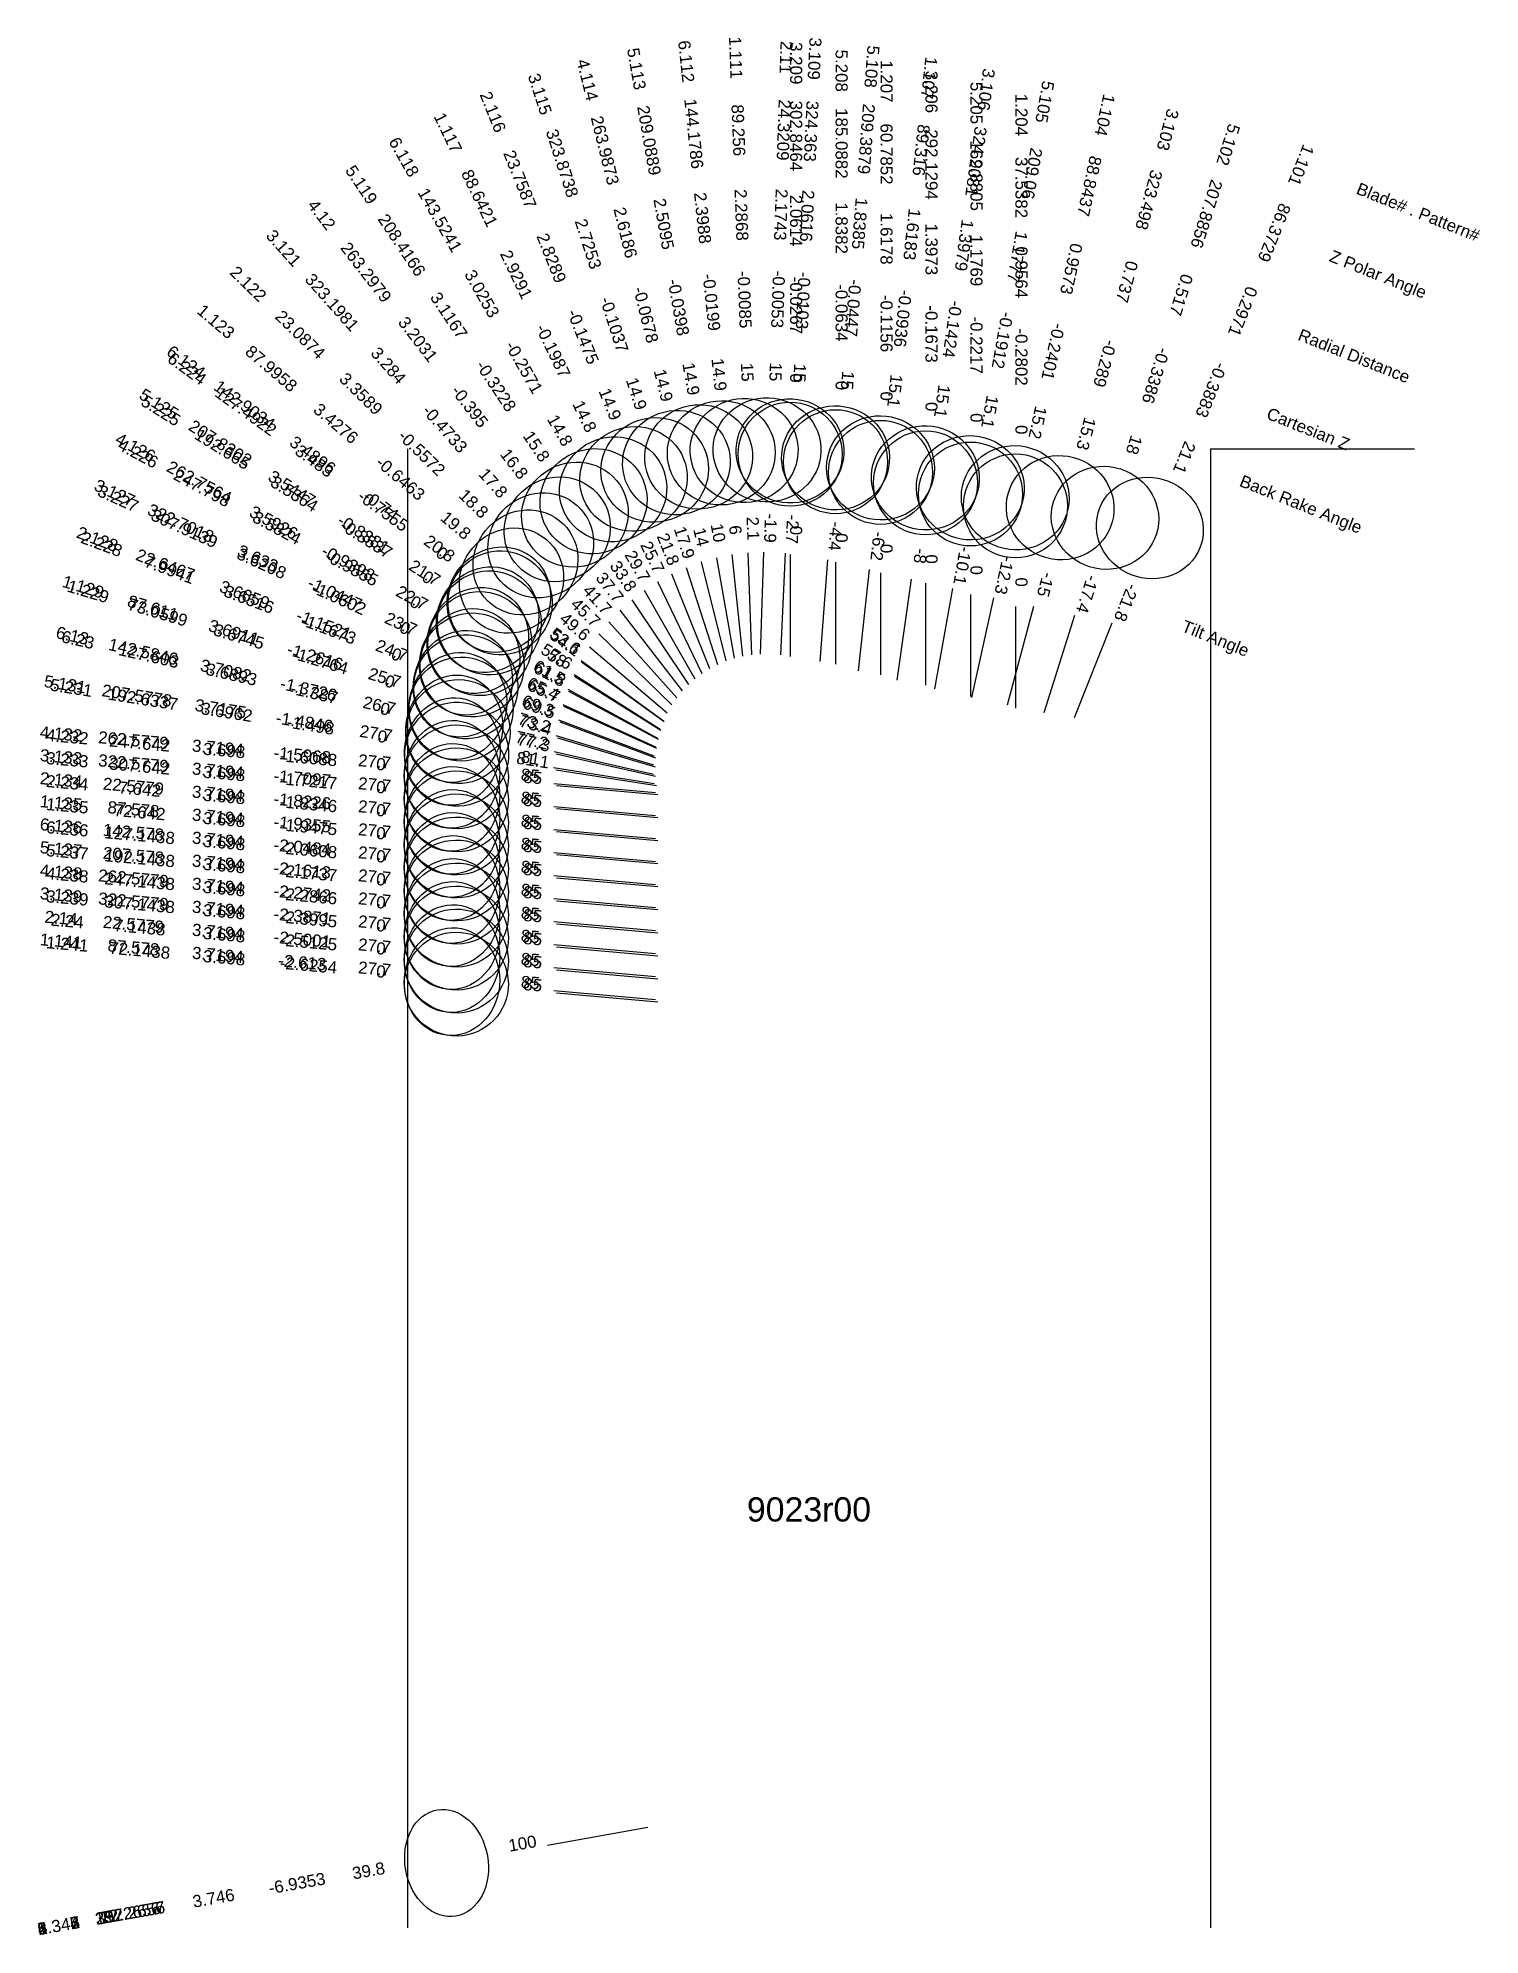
# Model space of a CAD drawing. Header units: inches. Extents: x -5.75 to 1.32, y -7.29 to 2.01.
import ezdxf
from ezdxf.enums import TextEntityAlignment as Align

# ---------------------------------------------------------------- set-up
doc = ezdxf.new("R2010")
doc.units = ezdxf.units.IN
doc.header["$MEASUREMENT"] = 0
for name, color, linetype, true_color in [('Blade_1', 30, 'Continuous', 0xff7f00), ('Blade_2', 7, 'Continuous', 0xcccc00), ('Blade_3', 7, 'Continuous', 0x00cc00), ('Blade_4', 7, 'Continuous', 0x00cccc), ('Blade_5', 7, 'Continuous', 0x0066cc), ('Blade_6', 190, 'Continuous', 0x7f00ff)]:
    doc.layers.add(name, color=color, linetype=linetype, true_color=true_color)
doc.styles.get("Standard").update_dxf_attribs({"font": 'arial.ttf'})

msp = doc.modelspace()

# ---------------------------------------------------------------- linework, layer by layer
for p, q in [((-3.9375, 0), (-3.9375, -7.2539)), ((0, 0), (0, -7.2539)), ((0, 0), (1, 0))]:
    msp.add_line(p, q)
at = {"layer": 'Blade_1'}
for p, q in [((-2.2685, -0.5101), (-2.2502, -1.0098)), ((-2.7112, -0.6509), (-2.4941, -1.1014)), ((-1.6728, -0.5926), (-1.7271, -1.0896)), ((-1.6178, -0.6081), (-1.6178, -1.1081)), ((-1.0644, -0.7306), (-1.1711, -1.2191)), ((-0.9564, -0.7727), (-0.9564, -1.2727)), ((-0.4832, -0.8545), (-0.6686, -1.3188)), ((-3.0451, -0.9714), (-2.6641, -1.2952)), ((-3.2104, -1.4064), (-2.7316, -1.5506)), ((-3.2025, -1.4171), (-2.7233, -1.5599)), ((-3.2193, -1.9797), (-2.7213, -2.0236)), ((-3.2074, -1.9904), (-2.7093, -2.034)), ((-3.2193, -2.6572), (-2.7213, -2.7011)), ((-3.2074, -2.6683), (-2.7093, -2.7119)), ((-3.2517, -6.8477), (-2.7594, -6.7605))]:
    msp.add_line(p, q, dxfattribs=at)
for centre, major_axis, ratio in [((-2.2868, -0.0085), (0.2643, 0.0097), 0.96604), ((-2.9291, -0.1987), (0.2383, 0.1148), 0.96668), ((-1.6183, -0.0936), (0.2629, -0.0287), 0.965658), ((-1.6178, -0.1156), (0.255, 0), 1), ((-0.9573, -0.2401), (0.2584, -0.0564), 0.964993), ((-0.9564, -0.2802), (0.255, 0), 1), ((-0.2971, -0.3883), (0.2456, -0.0981), 0.933127), ((-3.4276, -0.6463), (0.1713, 0.2015), 0.941119), ((-3.6911, -1.2616), (0.0763, 0.2533), 0.900829), ((-3.6745, -1.2764), (0.0729, 0.2444), 1), ((-3.7194, -1.9355), (0.0233, 0.2635), 0.885158), ((-3.698, -1.9475), (0.0222, 0.254), 1), ((-3.7194, -2.613), (0.0233, 0.2635), 0.885158), ((-3.698, -2.6254), (0.0222, 0.254), 1), ((-3.746, -6.9353), (-0.0462, 0.2604), 0.768627)]:
    msp.add_ellipse(centre, major_axis=major_axis, ratio=ratio, dxfattribs=at)
at = {"layer": 'Blade_2'}
for p, q in [((-2.1909, -0.507), (-2.2075, -1.0067)), ((-2.6422, -0.6134), (-2.4561, -1.0775)), ((-2.9994, -0.9075), (-2.6413, -1.2564)), ((-3.1964, -1.3296), (-2.7287, -1.5065)), ((-3.1903, -1.3398), (-2.7219, -1.5149)), ((-3.2193, -1.8668), (-2.7213, -1.9107)), ((-3.2074, -1.8775), (-2.7093, -1.9211)), ((-3.2193, -2.5443), (-2.7213, -2.5882)), ((-3.2074, -2.5554), (-2.7093, -2.599)), ((-3.2517, -6.8477), (-2.7594, -6.7605))]:
    msp.add_line(p, q, dxfattribs=at)
for centre, major_axis, ratio in [((-2.1743, -0.0053), (0.2644, -0.0088), 0.965888), ((-2.8289, -0.1475), (0.2455, 0.0984), 0.9666), ((-3.3589, -0.5572), (0.1846, 0.1894), 0.946831), ((-3.6659, -1.1521), (0.0936, 0.2474), 0.908254), ((-3.6516, -1.1673), (0.0893, 0.2389), 1), ((-3.7194, -1.8226), (0.0233, 0.2635), 0.885158), ((-3.698, -1.8346), (0.0222, 0.254), 1), ((-3.7194, -2.5001), (0.0233, 0.2635), 0.885158), ((-3.698, -2.5125), (0.0222, 0.254), 1), ((-3.746, -6.9353), (-0.0462, 0.2604), 0.768627)]:
    msp.add_ellipse(centre, major_axis=major_axis, ratio=ratio, dxfattribs=at)
at = {"layer": 'Blade_3'}
for p, q in [((-2.0852, -0.5117), (-2.1088, -1.0112)), ((-2.0614, -0.5192), (-2.0614, -1.0192)), ((-2.5713, -0.5815), (-2.418, -1.0574)), ((-1.468, -0.6394), (-1.5378, -1.1345)), ((-1.3973, -0.6598), (-1.3973, -1.1598)), ((-0.8671, -0.7739), (-0.9967, -1.2568)), ((-2.9498, -0.8479), (-2.6169, -1.221)), ((-3.1765, -1.2534), (-2.7218, -1.4613)), ((-3.1719, -1.2629), (-2.7162, -1.4687)), ((-3.2193, -1.7539), (-2.7213, -1.7978)), ((-3.2074, -1.7646), (-2.7093, -1.8082)), ((-3.2193, -2.4313), (-2.7213, -2.4752)), ((-3.2074, -2.4424), (-2.7093, -2.486)), ((-3.2517, -6.8477), (-2.7594, -6.7605))]:
    msp.add_line(p, q, dxfattribs=at)
for centre, major_axis, ratio in [((-2.0616, -0.0103), (0.2642, -0.0125), 0.965854), ((-2.0614, -0.0267), (0.255, 0), 1), ((-2.7253, -0.1037), (0.2518, 0.0811), 0.966508), ((-1.3979, -0.1424), (0.2619, -0.0369), 0.965516), ((-1.3973, -0.1673), (0.255, 0), 1), ((-0.737, -0.289), (0.2555, -0.0685), 0.964463), ((-3.284, -0.4733), (0.1974, 0.1761), 0.95225), ((-3.633, -1.0447), (0.11, 0.2406), 0.915398), ((-3.6208, -1.0602), (0.1049, 0.2324), 1), ((-3.7194, -1.7097), (0.0233, 0.2635), 0.885158), ((-3.698, -1.7217), (0.0222, 0.254), 1), ((-3.7194, -2.3871), (0.0233, 0.2635), 0.885158), ((-3.698, -2.3995), (0.0222, 0.254), 1), ((-3.746, -6.9353), (-0.0462, 0.2604), 0.768627)]:
    msp.add_ellipse(centre, major_axis=major_axis, ratio=ratio, dxfattribs=at)
at = {"layer": 'Blade_4'}
for p, q in [((-2.4974, -0.5549), (-2.3767, -1.0402)), ((-2.896, -0.7921), (-2.5902, -1.1876)), ((-3.1515, -1.1796), (-2.7123, -1.4184)), ((-3.1483, -1.1882), (-2.7077, -1.4245)), ((-3.2193, -1.641), (-2.7213, -1.6849)), ((-3.2074, -1.6517), (-2.7093, -1.6953)), ((-3.2193, -2.3184), (-2.7213, -2.3623)), ((-3.2074, -2.3295), (-2.7093, -2.3731)), ((-3.2517, -6.8477), (-2.7594, -6.7605))]:
    msp.add_line(p, q, dxfattribs=at)
for centre, major_axis, ratio in [((-2.6186, -0.0678), (0.2567, 0.0638), 0.96641), ((-3.2031, -0.395), (0.2092, 0.1618), 0.957377), ((-3.5926, -0.9398), (0.1263, 0.2324), 0.922257), ((-3.5824, -0.9555), (0.1205, 0.2247), 1), ((-3.7194, -1.5968), (0.0233, 0.2635), 0.885158), ((-3.698, -1.6088), (0.0222, 0.254), 1), ((-3.7194, -2.2742), (0.0233, 0.2635), 0.885158), ((-3.698, -2.2866), (0.0222, 0.254), 1), ((-3.746, -6.9353), (-0.0462, 0.2604), 0.768627)]:
    msp.add_ellipse(centre, major_axis=major_axis, ratio=ratio, dxfattribs=at)
at = {"layer": 'Blade_5'}
for p, q in [((-2.4226, -0.5342), (-2.3359, -1.0266)), ((-1.8774, -0.5452), (-1.9161, -1.0437)), ((-1.8382, -0.5559), (-1.8382, -1.0559)), ((-2.8376, -0.7401), (-2.5597, -1.1557)), ((-1.2653, -0.6855), (-1.3526, -1.1779)), ((-1.1769, -0.7142), (-1.1769, -1.2142)), ((-0.6672, -0.8176), (-0.8167, -1.2947)), ((-3.1208, -1.107), (-2.6987, -1.3749)), ((-3.1187, -1.1147), (-2.6947, -1.3797)), ((-3.2216, -1.5629), (-2.7278, -1.641)), ((-3.2097, -1.5742), (-2.7157, -1.6515)), ((-3.2193, -2.2055), (-2.7213, -2.2494)), ((-3.2074, -2.2166), (-2.7093, -2.2602)), ((-3.2517, -6.8477), (-2.7594, -6.7605))]:
    msp.add_line(p, q, dxfattribs=at)
for centre, major_axis, ratio in [((-2.5095, -0.0398), (0.2605, 0.0458), 0.966298), ((-1.8385, -0.0447), (0.2637, -0.0205), 0.965768), ((-1.8382, -0.0634), (0.255, 0), 1), ((-1.1777, -0.1912), (0.2604, -0.0462), 0.965308), ((-1.1769, -0.2217), (0.255, 0), 1), ((-3.1167, -0.3228), (0.2199, 0.147), 0.962214), ((-0.517, -0.3386), (0.2524, -0.0791), 0.950951), ((-3.5447, -0.8381), (0.1417, 0.2233), 0.928833), ((-3.5364, -0.8537), (0.1351, 0.2163), 1), ((-3.7175, -1.4846), (0.0413, 0.2613), 0.885141), ((-3.6962, -1.498), (0.0395, 0.2519), 1), ((-3.7194, -2.1613), (0.0233, 0.2635), 0.885158), ((-3.698, -2.1737), (0.0222, 0.254), 1), ((-3.746, -6.9353), (-0.0462, 0.2604), 0.768627)]:
    msp.add_ellipse(centre, major_axis=major_axis, ratio=ratio, dxfattribs=at)
at = {"layer": 'Blade_6'}
for p, q in [((-2.3464, -0.5192), (-2.2943, -1.0165)), ((-2.7765, -0.6931), (-2.5287, -1.1274)), ((-3.0854, -1.0377), (-2.6828, -1.3342)), ((-3.084, -1.0443), (-2.679, -1.3375)), ((-3.2187, -1.484), (-2.7312, -1.5949)), ((-3.2088, -1.4952), (-2.7211, -1.6052)), ((-3.2193, -2.0926), (-2.7213, -2.1365)), ((-3.2074, -2.1037), (-2.7093, -2.1473)), ((-3.2517, -6.8477), (-2.7594, -6.7605))]:
    msp.add_line(p, q, dxfattribs=at)
for centre, major_axis, ratio in [((-2.3988, -0.0199), (0.2631, 0.0276), 0.966174), ((-3.0253, -0.2571), (0.2297, 0.1311), 0.966755), ((-3.4896, -0.74), (0.1569, 0.213), 0.93512), ((-3.483, -0.7555), (0.1495, 0.2066), 1), ((-3.7082, -1.3726), (0.0587, 0.2579), 0.893125), ((-3.6893, -1.387), (0.0561, 0.2488), 1), ((-3.7194, -2.0484), (0.0233, 0.2635), 0.885158), ((-3.698, -2.0608), (0.0222, 0.254), 1), ((-3.746, -6.9353), (-0.0462, 0.2604), 0.768627)]:
    msp.add_ellipse(centre, major_axis=major_axis, ratio=ratio, dxfattribs=at)

# ---------------------------------------------------------------- texts
for s, height, p in [('Blade# . Pattern#', 0.059375, (0.7212, 1.2801)), ('Z Polar Angle', 0.059375, (0.5891, 0.9492)), ('Radial Distance', 0.059375, (0.435, 0.5632)), ('Cartesian Z', 0.059375, (0.2808, 0.1772)), ('Back Rake Angle', 0.059375, (0.1487, -0.1536)), ('Tilt Angle', 0.05937, (-0.1355, -0.8655))]:
    msp.add_text(s, height=height, rotation=338.23399).set_placement(p, align=Align.MIDDLE_LEFT)
msp.add_text('9023r00', height=0.11875).set_placement((-1.9688, -5.2015), align=Align.MIDDLE_CENTER)
at = {"layer": 'Blade_1'}
for s, height, rotation, p in [('1.111', 0.05937, 272.09439, (-2.3573, 1.9172)), ('1.207', 0.05937, 270, (-1.6178, 1.8019)), ('1.107', 0.05937, 263.76186, (-1.4089, 1.822)), ('89.256', 0.05937, 272.09439, (-2.3442, 1.5612)), ('1.204', 0.05937, 270, (-0.9564, 1.6373)), ('1.104', 0.05937, 257.68211, (-0.5462, 1.6425)), ('1.117', 0.05937, 295.72892, (-3.7657, 1.5372)), ('60.7852', 0.05937, 270, (-1.6178, 1.4456)), ('89.316', 0.05937, 263.76186, (-1.4476, 1.4679)), ('1.101', 0.05937, 248.23399, (0.4175, 1.4013)), ('37.5382', 0.05937, 270, (-0.9564, 1.2811)), ('88.8437', 0.05937, 257.68211, (-0.6222, 1.2945)), ('88.6421', 0.05937, 295.72892, (-3.611, 1.2163)), ('2.2868', 0.05937, 272.09439, (-2.3291, 1.1459)), ('1.6178', 0.05937, 270, (-1.6178, 1.03)), ('1.6183', 0.05937, 263.76186, (-1.4927, 1.0547)), ('86.3729', 0.05937, 248.23399, (0.2854, 1.0705)), ('2.9291', 0.05937, 295.72892, (-3.4306, 0.8419)), ('0.9564', 0.05937, 270, (-0.9564, 0.8655)), ('0.9573', 0.05937, 257.68211, (-0.7109, 0.8884)), ('-0.0085', 0.05937, 272.09439, (-2.3139, 0.7305)), ('-0.1156', 0.05937, 270, (-1.6178, 0.6144)), ('-0.0936', 0.05937, 263.76186, (-1.5379, 0.6416)), ('0.2971', 0.05937, 248.23399, (0.1313, 0.6845)), ('1.123', 0.05937, 319.6406, (-4.896, 0.6016)), ('-0.1987', 0.05937, 295.72892, (-3.2502, 0.4675)), ('-0.2802', 0.05937, 270, (-0.9564, 0.4498)), ('-0.2401', 0.05937, 257.68211, (-0.7996, 0.4824)), ('87.9958', 0.05937, 319.6406, (-4.6245, 0.3709)), ('15', 0.05937, 272.09439, (-2.3008, 0.3745)), ('-0.3883', 0.05937, 248.23399, (-0.0229, 0.2985)), ('15.1', 0.05937, 263.76186, (-1.5766, 0.2874)), ('3.4276', 0.05937, 319.6406, (-4.3078, 0.1018)), ('14.8', 0.05937, 295.72892, (-3.0955, 0.1465)), ('0', 0.0594, 270, (-1.6178, 0.2581)), ('15.2', 0.05937, 257.68211, (-0.8756, 0.1343)), ('0', 0.0594, 270, (-0.9564, 0.0936)), ('21.1', 0.05937, 248.23399, (-0.155, -0.0324)), ('-0.6463', 0.05937, 319.6406, (-3.9911, -0.1674)), ('19.8', 0.05937, 319.6406, (-3.7196, -0.3981)), ('2.1', 0.05937, 272.09439, (-2.2728, -0.3915)), ('25.7', 0.05937, 295.72892, (-2.7627, -0.544)), ('-6.2', 0.05937, 263.76186, (-1.6599, -0.4745)), ('0', 0.0594, 270, (-1.6178, -0.4894)), ('-12.3', 0.05937, 257.68211, (-1.0391, -0.6146)), ('1.129', 0.05937, 343.23478, (-5.5361, -0.7058)), ('1.229', 0.05937, 343.39999, (-5.512, -0.7285)), ('0', 0.0594, 270, (-0.9564, -0.6539)), ('87.611', 0.05937, 343.23478, (-5.195, -0.8085)), ('73.0599', 0.05937, 343.39999, (-5.1706, -0.8303)), ('-21.8', 0.05937, 248.23399, (-0.4392, -0.7442)), ('49.6', 0.05937, 319.6406, (-3.1356, -0.8945)), ('3.6911', 0.05937, 343.23478, (-4.7971, -0.9284)), ('3.6745', 0.05937, 343.39999, (-4.7723, -0.9491)), ('-1.2616', 0.05937, 343.23478, (-4.3991, -1.0483)), ('-1.2764', 0.05937, 343.39999, (-4.374, -1.0678)), ('25.7', 0.05937, 343.23478, (-4.058, -1.1511)), ('0', 0.0594, 343.39999, (-4.0326, -1.1696)), ('73.2', 0.05937, 343.23478, (-3.3241, -1.3722)), ('73.4', 0.05937, 343.39999, (-3.3163, -1.3831)), ('1.135', 0.05937, 354.95494, (-5.6389, -1.7661)), ('1.235', 0.05937, 354.99999, (-5.6082, -1.7803)), ('87.578', 0.05937, 354.95494, (-5.2841, -1.7974)), ('72.642', 0.05937, 354.99999, (-5.2533, -1.8114)), ('3.7194', 0.05937, 354.95494, (-4.87, -1.8339)), ('3.698', 0.05937, 354.99999, (-4.8392, -1.8476)), ('-1.9355', 0.05937, 354.95494, (-4.456, -1.8705)), ('-1.9475', 0.05937, 354.99999, (-4.4252, -1.8838)), ('27.7', 0.05937, 354.95494, (-4.1012, -1.9018)), ('0', 0.0594, 354.99999, (-4.0703, -1.9149)), ('85', 0.05937, 354.95494, (-3.3376, -1.9692)), ('85', 0.05937, 354.99999, (-3.3257, -1.98)), ('1.141', 0.05937, 354.95494, (-5.6389, -2.4436)), ('1.241', 0.05937, 354.99999, (-5.6082, -2.4582)), ('87.578', 0.05937, 354.95494, (-5.2841, -2.4749)), ('72.1438', 0.05937, 354.99999, (-5.2533, -2.4893)), ('3.7194', 0.05937, 354.95494, (-4.87, -2.5114)), ('3.698', 0.05937, 354.99999, (-4.8392, -2.5255)), ('-2.613', 0.05937, 354.95494, (-4.456, -2.548)), ('-2.6254', 0.05937, 354.99999, (-4.4252, -2.5617)), ('27.7', 0.05937, 354.95494, (-4.1012, -2.5793)), ('0', 0.0594, 354.99999, (-4.0703, -2.5928)), ('85', 0.05937, 354.95494, (-3.3376, -2.6467)), ('85', 0.05937, 354.99999, (-3.3257, -2.6579)), ('100', 0.05937, 10.0488, (-3.3686, -6.8684)), ('39.8', 0.05937, 10.0488, (-4.1234, -7.0022)), ('3.746', 0.05937, 10.0488, (-4.8834, -7.1368)), ('-6.9353', 0.05937, 10.0488, (-4.4741, -7.0643)), ('77.2657', 0.05937, 10.0488, (-5.2926, -7.2094)), ('1.347', 0.05937, 10.0488, (-5.6434, -7.2715))]:
    msp.add_text(s, height=height, rotation=rotation, dxfattribs=at).set_placement(p, align=Align.CENTER)
at = {"layer": 'Blade_2'}
for s, height, rotation, p in [('2.11', 0.05937, 268.10082, (-2.1104, 1.9207)), ('2.116', 0.05937, 291.844, (-3.5459, 1.6412)), ('24.3209', 0.05937, 268.10082, (-2.1222, 1.5646)), ('23.7587', 0.05937, 291.844, (-3.4134, 1.3105)), ('2.1743', 0.05937, 268.10082, (-2.136, 1.1492)), ('2.8289', 0.05937, 291.844, (-3.2587, 0.9247)), ('2.122', 0.05937, 315.74578, (-4.7392, 0.7876)), ('-0.0053', 0.05937, 268.10082, (-2.1498, 0.7338)), ('23.0874', 0.05937, 315.74578, (-4.484, 0.5389)), ('-0.1475', 0.05937, 291.844, (-3.1041, 0.5389)), ('15', 0.05937, 268.10082, (-2.1616, 0.3778)), ('3.3589', 0.05937, 315.74578, (-4.1863, 0.2489)), ('14.9', 0.05937, 291.844, (-2.9715, 0.2083)), ('-0.5572', 0.05937, 315.74578, (-3.8886, -0.0411)), ('18.8', 0.05937, 315.74578, (-3.6335, -0.2897)), ('-1.9', 0.05937, 268.10082, (-2.187, -0.3883)), ('2.128', 0.05937, 339.28486, (-5.4684, -0.4704)), ('2.228', 0.05937, 339.49999, (-5.4476, -0.4958)), ('21.8', 0.05937, 291.844, (-2.6863, -0.5032)), ('22.6467', 0.05937, 339.28486, (-5.1351, -0.5965)), ('7.9941', 0.05937, 339.49999, (-5.114, -0.6206)), ('3.6659', 0.05937, 339.28486, (-4.7464, -0.7435)), ('3.6516', 0.05937, 339.49999, (-4.7247, -0.7661)), ('-1.1521', 0.05937, 339.28486, (-4.3576, -0.8905)), ('-1.1673', 0.05937, 339.49999, (-4.3354, -0.9117)), ('45.7', 0.05937, 315.74578, (-3.0844, -0.8246)), ('24.7', 0.05937, 339.28486, (-4.0244, -1.0165)), ('0', 0.0594, 339.49999, (-4.0017, -1.0365)), ('69.3', 0.05937, 339.28486, (-3.3075, -1.2876)), ('69.5', 0.05937, 339.49999, (-3.3015, -1.2982)), ('2.134', 0.05937, 354.95494, (-5.6389, -1.6532)), ('2.234', 0.05937, 354.99999, (-5.6082, -1.6674)), ('22.5779', 0.05937, 354.95494, (-5.2841, -1.6845)), ('7.642', 0.05937, 354.99999, (-5.2533, -1.6985)), ('3.7194', 0.05937, 354.95494, (-4.87, -1.721)), ('3.698', 0.05937, 354.99999, (-4.8392, -1.7347)), ('-1.8226', 0.05937, 354.95494, (-4.456, -1.7576)), ('-1.8346', 0.05937, 354.99999, (-4.4252, -1.7709)), ('27.7', 0.05937, 354.95494, (-4.1012, -1.7889)), ('0', 0.0594, 354.99999, (-4.0703, -1.802)), ('85', 0.05937, 354.95494, (-3.3376, -1.8563)), ('85', 0.05937, 354.99999, (-3.3257, -1.8671)), ('2.14', 0.05937, 354.95494, (-5.6389, -2.3307)), ('2.24', 0.05937, 354.99999, (-5.6082, -2.3453)), ('22.5779', 0.05937, 354.95494, (-5.2841, -2.362)), ('7.1438', 0.05937, 354.99999, (-5.2533, -2.3764)), ('3.7194', 0.05937, 354.95494, (-4.87, -2.3985)), ('3.698', 0.05937, 354.99999, (-4.8392, -2.4126)), ('-2.5001', 0.05937, 354.95494, (-4.456, -2.4351)), ('-2.5125', 0.05937, 354.99999, (-4.4252, -2.4488)), ('27.7', 0.05937, 354.95494, (-4.1012, -2.4664)), ('0', 0.0594, 354.99999, (-4.0703, -2.4799)), ('85', 0.05937, 354.95494, (-3.3376, -2.5338)), ('85', 0.05937, 354.99999, (-3.3257, -2.545)), ('100', 0.05937, 10.0488, (-3.3686, -6.8684)), ('39.8', 0.05937, 10.0488, (-4.1234, -7.0022)), ('3.746', 0.05937, 10.0488, (-4.8834, -7.1368)), ('-6.9353', 0.05937, 10.0488, (-4.4741, -7.0643)), ('12.2656', 0.05937, 10.0488, (-5.2926, -7.2094)), ('2.346', 0.05937, 10.0488, (-5.6434, -7.2715))]:
    msp.add_text(s, height=height, rotation=rotation, dxfattribs=at).set_placement(p, align=Align.CENTER)
at = {"layer": 'Blade_3'}
for s, height, rotation, p in [('3.209', 0.05937, 270, (-2.0614, 1.8908)), ('3.109', 0.05937, 267.29808, (-1.9707, 1.9146)), ('3.106', 0.05937, 261.97309, (-1.1288, 1.7658)), ('3.115', 0.05937, 287.85663, (-3.3162, 1.7305)), ('3.206', 0.05937, 270, (-1.3973, 1.7502)), ('302.8464', 0.05937, 270, (-2.0614, 1.5345)), ('324.363', 0.05937, 267.29808, (-1.9875, 1.5587)), ('3.103', 0.05937, 254.98168, (-0.2377, 1.5722)), ('323.8738', 0.05937, 287.85663, (-3.2069, 1.3914)), ('292.1294', 0.05937, 270, (-1.3973, 1.394)), ('324.2081', 0.05937, 261.97309, (-1.1786, 1.413)), ('323.498', 0.05937, 254.98168, (-0.33, 1.2281)), ('2.0614', 0.05937, 270, (-2.0614, 1.1189)), ('2.0616', 0.05937, 267.29808, (-2.0071, 1.1436)), ('2.7253', 0.05937, 287.85663, (-3.0795, 0.9958)), ('1.3979', 0.05937, 261.97309, (-1.2366, 1.0015)), ('3.121', 0.05937, 311.73734, (-4.5668, 0.9647)), ('1.3973', 0.05937, 270, (-1.3973, 0.9784)), ('323.1981', 0.05937, 311.73734, (-4.3297, 0.6988)), ('-0.0267', 0.05937, 270, (-2.0614, 0.7033)), ('-0.0103', 0.05937, 267.29808, (-2.0267, 0.7284)), ('0.737', 0.05937, 254.98168, (-0.4377, 0.8267)), ('-0.1037', 0.05937, 287.85663, (-2.952, 0.6002)), ('-0.1673', 0.05937, 270, (-1.3973, 0.5627)), ('-0.1424', 0.05937, 261.97309, (-1.2946, 0.5899)), ('3.284', 0.05937, 311.73734, (-4.053, 0.3887)), ('-0.289', 0.05937, 254.98168, (-0.5454, 0.4252)), ('15', 0.05937, 267.29808, (-2.0435, 0.3725)), ('14.9', 0.05937, 287.85663, (-2.8428, 0.2611)), ('0', 0.0594, 270, (-2.0614, 0.347)), ('15.1', 0.05937, 261.97309, (-1.3444, 0.2371)), ('-0.4733', 0.05937, 311.73734, (-3.7763, 0.0786)), ('0', 0.0594, 270, (-1.3973, 0.2065)), ('15.3', 0.05937, 254.98168, (-0.6377, 0.0812)), ('3.127', 0.05937, 335.43062, (-5.3856, -0.2434)), ('3.227', 0.05937, 335.69999, (-5.3684, -0.2712)), ('17.8', 0.05937, 311.73734, (-3.5391, -0.1873)), ('322.7018', 0.05937, 335.43062, (-5.0616, -0.3915)), ('307.9139', 0.05937, 335.69999, (-5.0437, -0.4178)), ('-2.7', 0.05937, 267.29808, (-2.0796, -0.3931)), ('17.9', 0.05937, 287.85663, (-2.6077, -0.4685)), ('0', 0.0594, 270, (-2.0614, -0.4005)), ('3.6208', 0.05937, 335.69999, (-4.6649, -0.5888)), ('3.633', 0.05937, 335.43062, (-4.6836, -0.5644)), ('-8', 0.05937, 261.97309, (-1.4514, -0.5219)), ('0', 0.0594, 270, (-1.3973, -0.541)), ('-1.0447', 0.05937, 335.43062, (-4.3056, -0.7372)), ('-15', 0.05937, 254.98168, (-0.8363, -0.6592)), ('-1.0602', 0.05937, 335.69999, (-4.2861, -0.7598)), ('41.7', 0.05937, 311.73734, (-3.0289, -0.7592)), ('23.7', 0.05937, 335.43062, (-3.9816, -0.8853)), ('0', 0.0594, 335.69999, (-3.9615, -0.9064)), ('65.4', 0.05937, 335.43062, (-3.2845, -1.204)), ('65.7', 0.05937, 335.69999, (-3.2802, -1.214)), ('3.133', 0.05937, 354.95494, (-5.6389, -1.5403)), ('3.233', 0.05937, 354.99999, (-5.6082, -1.5545)), ('322.5779', 0.05937, 354.95494, (-5.2841, -1.5716)), ('307.642', 0.05937, 354.99999, (-5.2533, -1.5856)), ('3.7194', 0.05937, 354.95494, (-4.87, -1.6081)), ('3.698', 0.05937, 354.99999, (-4.8392, -1.6218)), ('-1.7097', 0.05937, 354.95494, (-4.456, -1.6447)), ('-1.7217', 0.05937, 354.99999, (-4.4252, -1.658)), ('27.7', 0.05937, 354.95494, (-4.1012, -1.676)), ('0', 0.0594, 354.99999, (-4.0703, -1.6891)), ('85', 0.05937, 354.95494, (-3.3376, -1.7434)), ('85', 0.05937, 354.99999, (-3.3257, -1.7542)), ('3.139', 0.05937, 354.95494, (-5.6389, -2.2177)), ('3.239', 0.05937, 354.99999, (-5.6082, -2.2323)), ('322.5779', 0.05937, 354.95494, (-5.2841, -2.249)), ('307.1438', 0.05937, 354.99999, (-5.2533, -2.2634)), ('3.7194', 0.05937, 354.95494, (-4.87, -2.2855)), ('3.698', 0.05937, 354.99999, (-4.8392, -2.2996)), ('-2.3871', 0.05937, 354.95494, (-4.456, -2.3221)), ('-2.3995', 0.05937, 354.99999, (-4.4252, -2.3358)), ('27.7', 0.05937, 354.95494, (-4.1012, -2.3534)), ('0', 0.0594, 354.99999, (-4.0703, -2.3669)), ('85', 0.05937, 354.95494, (-3.3376, -2.4208)), ('85', 0.05937, 354.99999, (-3.3257, -2.432)), ('100', 0.05937, 10.0488, (-3.3686, -6.8684)), ('39.8', 0.05937, 10.0488, (-4.1234, -7.0022)), ('3.746', 0.05937, 10.0488, (-4.8834, -7.1368)), ('-6.9353', 0.05937, 10.0488, (-4.4741, -7.0643)), ('312.2656', 0.05937, 10.0488, (-5.2926, -7.2094)), ('3.345', 0.05937, 10.0488, (-5.6434, -7.2715))]:
    msp.add_text(s, height=height, rotation=rotation, dxfattribs=at).set_placement(p, align=Align.CENTER)
at = {"layer": 'Blade_4'}
for s, height, rotation, p in [('4.114', 0.05937, 283.96854, (-3.0838, 1.8022)), ('263.9873', 0.05937, 283.96854, (-2.9978, 1.4565)), ('4.12', 0.05937, 307.71423, (-4.3819, 1.1294)), ('2.6186', 0.05937, 283.96854, (-2.8974, 1.0532)), ('263.2979', 0.05937, 307.71423, (-4.164, 0.8476)), ('-0.0678', 0.05937, 283.96854, (-2.7971, 0.6498)), ('3.2031', 0.05937, 307.71423, (-3.9097, 0.5188)), ('14.9', 0.05937, 283.96854, (-2.7111, 0.3041)), ('-0.395', 0.05937, 307.71423, (-3.6555, 0.19)), ('4.126', 0.05937, 331.46929, (-5.2856, -0.0194)), ('4.226', 0.05937, 331.79999, (-5.2723, -0.0494)), ('262.7564', 0.05937, 331.46929, (-4.9726, -0.1896)), ('16.8', 0.05937, 307.71423, (-3.4376, -0.0918)), ('247.798', 0.05937, 331.79999, (-4.9583, -0.2177)), ('3.5926', 0.05937, 331.46929, (-4.6074, -0.3881)), ('3.5824', 0.05937, 331.79999, (-4.592, -0.4141)), ('14', 0.05937, 283.96854, (-2.5261, -0.4397)), ('-0.9398', 0.05937, 331.46929, (-4.2423, -0.5866)), ('-0.9555', 0.05937, 331.79999, (-4.2257, -0.6105)), ('37.7', 0.05937, 307.71423, (-2.9687, -0.6981)), ('22.7', 0.05937, 331.46929, (-3.9293, -0.7567)), ('0', 0.0594, 331.79999, (-3.9118, -0.7789)), ('61.5', 0.05937, 331.46929, (-3.2559, -1.1228)), ('61.8', 0.05937, 331.79999, (-3.253, -1.1321)), ('4.132', 0.05937, 354.95494, (-5.6389, -1.4274)), ('4.232', 0.05937, 354.99999, (-5.6082, -1.4416)), ('262.5779', 0.05937, 354.95494, (-5.2841, -1.4587)), ('247.642', 0.05937, 354.99999, (-5.2533, -1.4727)), ('3.7194', 0.05937, 354.95494, (-4.87, -1.4952)), ('3.698', 0.05937, 354.99999, (-4.8392, -1.5089)), ('-1.5968', 0.05937, 354.95494, (-4.456, -1.5318)), ('-1.6088', 0.05937, 354.99999, (-4.4252, -1.5451)), ('27.7', 0.05937, 354.95494, (-4.1012, -1.5631)), ('0', 0.0594, 354.99999, (-4.0703, -1.5762)), ('85', 0.05937, 354.95494, (-3.3376, -1.6305)), ('85', 0.05937, 354.99999, (-3.3257, -1.6413)), ('4.138', 0.05937, 354.95494, (-5.6389, -2.1048)), ('4.238', 0.05937, 354.99999, (-5.6082, -2.1194)), ('262.5779', 0.05937, 354.95494, (-5.2841, -2.1361)), ('247.1438', 0.05937, 354.99999, (-5.2533, -2.1505)), ('3.7194', 0.05937, 354.95494, (-4.87, -2.1726)), ('3.698', 0.05937, 354.99999, (-4.8392, -2.1867)), ('-2.2742', 0.05937, 354.95494, (-4.456, -2.2092)), ('-2.2866', 0.05937, 354.99999, (-4.4252, -2.2229)), ('27.7', 0.05937, 354.95494, (-4.1012, -2.2405)), ('0', 0.0594, 354.99999, (-4.0703, -2.254)), ('85', 0.05937, 354.95494, (-3.3376, -2.3079)), ('85', 0.05937, 354.99999, (-3.3257, -2.3191)), ('100', 0.05937, 10.0488, (-3.3686, -6.8684)), ('39.8', 0.05937, 10.0488, (-4.1234, -7.0022)), ('3.746', 0.05937, 10.0488, (-4.8834, -7.1368)), ('-6.9353', 0.05937, 10.0488, (-4.4741, -7.0643)), ('252.2656', 0.05937, 10.0488, (-5.2926, -7.2094)), ('4.344', 0.05937, 10.0488, (-5.6434, -7.2715))]:
    msp.add_text(s, height=height, rotation=rotation, dxfattribs=at).set_placement(p, align=Align.CENTER)
at = {"layer": 'Blade_5'}
for s, height, rotation, p in [('5.113', 0.05937, 279.97827, (-2.8434, 1.8581)), ('5.208', 0.05937, 270, (-1.8382, 1.8541)), ('5.108', 0.05937, 265.55942, (-1.6893, 1.8765)), ('5.205', 0.05937, 270, (-1.1769, 1.6958)), ('5.105', 0.05937, 259.94493, (-0.8412, 1.7062)), ('209.0889', 0.05937, 279.97827, (-2.7817, 1.5072)), ('209.3879', 0.05937, 265.55942, (-1.7169, 1.5214)), ('185.0882', 0.05937, 270, (-1.8382, 1.4979)), ('5.102', 0.05937, 252.59632, (0.0594, 1.5002)), ('169.8805', 0.05937, 270, (-1.1769, 1.3395)), ('209.06', 0.05937, 259.94493, (-0.9034, 1.3554)), ('5.119', 0.05937, 303.7749, (-4.188, 1.2789)), ('207.8856', 0.05937, 252.59632, (-0.0472, 1.1602)), ('2.5095', 0.05937, 279.97827, (-2.7097, 1.0979)), ('1.8385', 0.05937, 265.55942, (-1.7491, 1.107)), ('208.4166', 0.05937, 303.7749, (-3.99, 0.9828)), ('1.8382', 0.05937, 270, (-1.8382, 1.0822)), ('1.1769', 0.05937, 270, (-1.1769, 0.9239)), ('1.1777', 0.05937, 259.94493, (-0.976, 0.9461)), ('0.517', 0.05937, 252.59632, (-0.1715, 0.7636)), ('3.1167', 0.05937, 303.7749, (-3.7589, 0.6373)), ('-0.0398', 0.05937, 279.97827, (-2.6377, 0.6885)), ('-0.0634', 0.05937, 270, (-1.8382, 0.6666)), ('-0.0447', 0.05937, 265.55942, (-1.7813, 0.6926)), ('-0.1912', 0.05937, 259.94493, (-1.0485, 0.5369)), ('-0.2217', 0.05937, 270, (-1.1769, 0.5083)), ('-0.3386', 0.05937, 252.59632, (-0.2958, 0.367)), ('-0.3228', 0.05937, 303.7749, (-3.5278, 0.2919)), ('14.9', 0.05937, 279.97827, (-2.5759, 0.3377)), ('15', 0.05937, 265.55942, (-1.8088, 0.3374)), ('5.125', 0.05937, 327.60214, (-5.1718, 0.1944)), ('0', 0.0594, 270, (-1.8382, 0.3104)), ('5.225', 0.05937, 327.99999, (-5.1625, 0.1624)), ('15.1', 0.05937, 259.94493, (-1.1107, 0.1861)), ('207.8302', 0.05937, 327.60214, (-4.871, 0.0035)), ('0', 0.0594, 270, (-1.1769, 0.152)), ('192.665', 0.05937, 327.99999, (-4.8604, -0.0264)), ('15.8', 0.05937, 303.7749, (-3.3298, -0.0043)), ('18', 0.05937, 252.59632, (-0.4024, 0.0271)), ('3.5447', 0.05937, 327.60214, (-4.52, -0.2192)), ('3.5364', 0.05937, 327.99999, (-4.5079, -0.2466)), ('-0.8381', 0.05937, 327.60214, (-4.1691, -0.4419)), ('-0.8537', 0.05937, 327.99999, (-4.1555, -0.4669)), ('10', 0.05937, 279.97827, (-2.4431, -0.4172)), ('-4.4', 0.05937, 265.55942, (-1.8682, -0.4268)), ('0', 0.0594, 270, (-1.8382, -0.4371)), ('21.7', 0.05937, 327.60214, (-3.8683, -0.6327)), ('33.8', 0.05937, 303.7749, (-2.9037, -0.6414)), ('-10.1', 0.05937, 259.94493, (-1.2446, -0.5686)), ('0', 0.0594, 327.99999, (-3.8533, -0.6557)), ('0', 0.0594, 270, (-1.1769, -0.5955)), ('-17.4', 0.05937, 252.59632, (-0.6316, -0.7043)), ('57.6', 0.05937, 327.60214, (-3.2211, -1.0434)), ('58', 0.05937, 327.99999, (-3.2194, -1.0518)), ('5.131', 0.05937, 351.01999, (-5.6209, -1.1838)), ('5.231', 0.05937, 351.09999, (-5.5906, -1.2013)), ('207.5778', 0.05937, 351.01999, (-5.269, -1.2394)), ('192.6337', 0.05937, 351.09999, (-5.2387, -1.2564)), ('3.7175', 0.05937, 351.01999, (-4.8584, -1.3043)), ('3.6962', 0.05937, 351.09999, (-4.8281, -1.3207)), ('-1.4846', 0.05937, 351.01999, (-4.4479, -1.3691)), ('-1.498', 0.05937, 351.09999, (-4.4174, -1.385)), ('27.7', 0.05937, 351.01999, (-4.096, -1.4247)), ('0', 0.0594, 351.09999, (-4.0655, -1.4401)), ('81.1', 0.05937, 351.09999, (-3.327, -1.5558)), ('81', 0.05937, 351.01999, (-3.3389, -1.5444)), ('5.137', 0.05937, 354.95494, (-5.6389, -1.9919)), ('5.237', 0.05937, 354.99999, (-5.6082, -2.0065)), ('207.578', 0.05937, 354.95494, (-5.2841, -2.0232)), ('192.1438', 0.05937, 354.99999, (-5.2533, -2.0376)), ('3.7194', 0.05937, 354.95494, (-4.87, -2.0597)), ('3.698', 0.05937, 354.99999, (-4.8392, -2.0738)), ('-2.1613', 0.05937, 354.95494, (-4.456, -2.0963)), ('-2.1737', 0.05937, 354.99999, (-4.4252, -2.11)), ('27.7', 0.05937, 354.95494, (-4.1012, -2.1276)), ('0', 0.0594, 354.99999, (-4.0703, -2.1411)), ('85', 0.05937, 354.95494, (-3.3376, -2.195)), ('85', 0.05937, 354.99999, (-3.3257, -2.2062)), ('100', 0.05937, 10.0488, (-3.3686, -6.8684)), ('39.8', 0.05937, 10.0488, (-4.1234, -7.0022)), ('3.746', 0.05937, 10.0488, (-4.8834, -7.1368)), ('-6.9353', 0.05937, 10.0488, (-4.4741, -7.0643)), ('197.2656', 0.05937, 10.0488, (-5.2926, -7.2094)), ('5.343', 0.05937, 10.0488, (-5.6434, -7.2715))]:
    msp.add_text(s, height=height, rotation=rotation, dxfattribs=at).set_placement(p, align=Align.CENTER)
at = {"layer": 'Blade_6'}
for s, height, rotation, p in [('6.112', 0.05937, 275.98681, (-2.5998, 1.8966)), ('144.1786', 0.05937, 275.98681, (-2.5626, 1.5423)), ('6.118', 0.05937, 299.71348, (-3.9805, 1.4165)), ('143.5241', 0.05937, 299.71348, (-3.8039, 1.1071)), ('2.3988', 0.05937, 275.98681, (-2.5193, 1.1289)), ('3.0253', 0.05937, 299.71348, (-3.5979, 0.7461)), ('-0.0199', 0.05937, 275.98681, (-2.4759, 0.7155)), ('6.124', 0.05937, 323.62595, (-5.0411, 0.4028)), ('6.224', 0.05937, 324.09999, (-5.0362, 0.3689)), ('-0.2571', 0.05937, 299.71348, (-3.3919, 0.3851)), ('14.9', 0.05937, 275.98681, (-2.4388, 0.3612)), ('142.9034', 0.05937, 323.62595, (-4.7543, 0.1915)), ('127.4922', 0.05937, 324.09999, (-4.7476, 0.16)), ('14.8', 0.05937, 299.71348, (-3.2153, 0.0757)), ('3.4896', 0.05937, 323.62595, (-4.4196, -0.055)), ('3.483', 0.05937, 324.09999, (-4.411, -0.0837)), ('-0.7555', 0.05937, 324.09999, (-4.0743, -0.3274)), ('-0.74', 0.05937, 323.62595, (-4.085, -0.3014)), ('20.8', 0.05937, 323.62595, (-3.7981, -0.5127)), ('6', 0.0594, 275.98681, (-2.3588, -0.4011)), ('0', 0.0594, 324.09999, (-3.7857, -0.5363)), ('29.7', 0.05937, 299.71348, (-2.8354, -0.59)), ('6.13', 0.05937, 347.17994, (-5.5872, -0.945)), ('6.23', 0.05937, 347.29999, (-5.5599, -0.9654)), ('53.6', 0.05937, 323.62595, (-3.181, -0.9673)), ('54.1', 0.05937, 324.09999, (-3.1802, -0.9746)), ('142.5846', 0.05937, 347.17994, (-5.2398, -1.0241)), ('127.603', 0.05937, 347.29999, (-5.2124, -1.0437)), ('3.7082', 0.05937, 347.17994, (-4.8345, -1.1163)), ('3.6893', 0.05937, 347.29999, (-4.8069, -1.1351)), ('-1.3726', 0.05937, 347.17994, (-4.4293, -1.2085)), ('-1.387', 0.05937, 347.29999, (-4.4014, -1.2265)), ('26.7', 0.05937, 347.17994, (-4.0819, -1.2876)), ('0', 0.0594, 347.29999, (-4.0539, -1.3048)), ('77.2', 0.05937, 347.17994, (-3.3345, -1.4576)), ('77.3', 0.05937, 347.29999, (-3.3247, -1.4691)), ('6.136', 0.05937, 354.95494, (-5.6389, -1.879)), ('6.236', 0.05937, 354.99999, (-5.6082, -1.8936)), ('142.578', 0.05937, 354.95494, (-5.2841, -1.9103)), ('127.1438', 0.05937, 354.99999, (-5.2533, -1.9247)), ('3.7194', 0.05937, 354.95494, (-4.87, -1.9468)), ('3.698', 0.05937, 354.99999, (-4.8392, -1.9609)), ('-2.0484', 0.05937, 354.95494, (-4.456, -1.9834)), ('-2.0608', 0.05937, 354.99999, (-4.4252, -1.9971)), ('27.7', 0.05937, 354.95494, (-4.1012, -2.0147)), ('0', 0.0594, 354.99999, (-4.0703, -2.0282)), ('85', 0.05937, 354.95494, (-3.3376, -2.0821)), ('85', 0.05937, 354.99999, (-3.3257, -2.0933)), ('100', 0.05937, 10.0488, (-3.3686, -6.8684)), ('39.8', 0.05937, 10.0488, (-4.1234, -7.0022)), ('3.746', 0.05937, 10.0488, (-4.8834, -7.1368)), ('-6.9353', 0.05937, 10.0488, (-4.4741, -7.0643)), ('132.2657', 0.05937, 10.0488, (-5.2926, -7.2094)), ('6.342', 0.05937, 10.0488, (-5.6434, -7.2715))]:
    msp.add_text(s, height=height, rotation=rotation, dxfattribs=at).set_placement(p, align=Align.CENTER)

doc.saveas('drawing.dxf')
